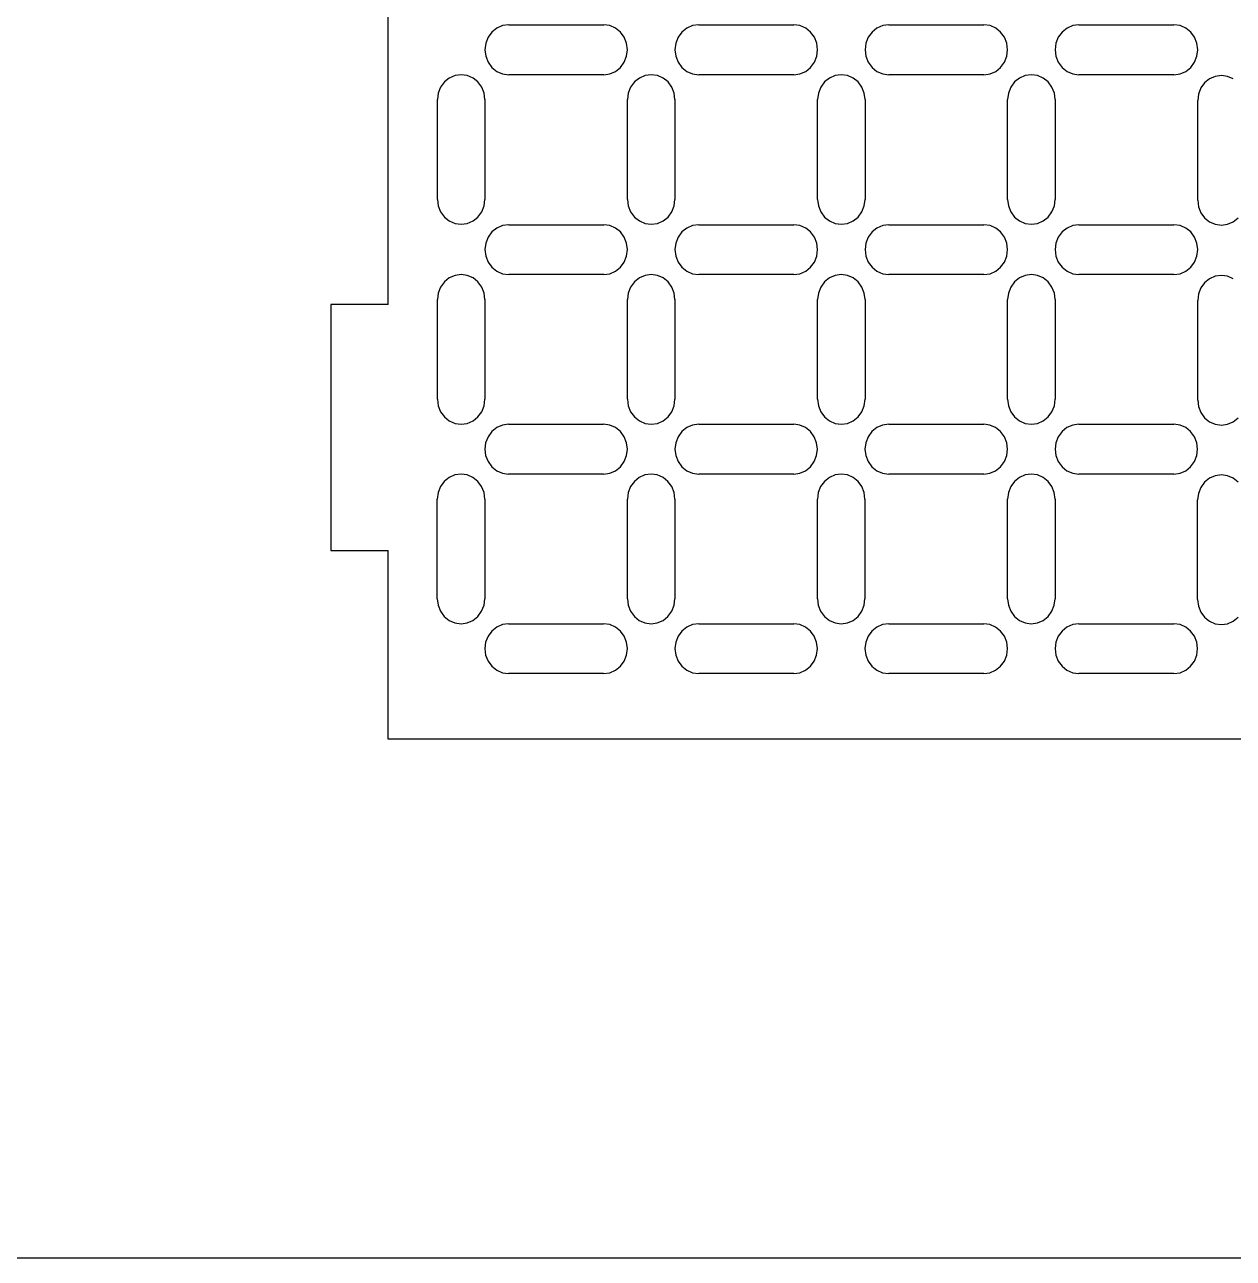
# Model space of a CAD drawing. Extents: x -289 to 301, y -213 to 237.
# Drawn here: x -141.2 to -67.5, y -212.8 to -137.6 of the extents above; entities that cross this region are included whole.
import ezdxf

# ---------------------------------------------------------------- set-up
doc = ezdxf.new("R2010")
doc.units = 0
doc.layers.get('0').update_dxf_attribs({"linetype": 'CONTINUOUS'})

msp = doc.modelspace()

# ---------------------------------------------------------------- linework, layer by layer
for p, q in [((-119.034, -154.664), (-119.034, -54.626)), ((-112.708, -138.063), (-112.938, -138.378)), ((-112.408, -137.822), (-112.708, -138.063)), ((-112.058, -137.67), (-112.408, -137.822)), ((-111.683, -137.618), (-112.058, -137.67)), ((-111.683, -137.618), (-105.89, -137.618)), ((-105.515, -137.67), (-105.89, -137.618)), ((-105.166, -137.822), (-105.515, -137.67)), ((-104.866, -138.063), (-105.166, -137.822)), ((-104.635, -138.378), (-104.866, -138.063)), ((-101.12, -138.063), (-101.35, -138.378)), ((-100.82, -137.822), (-101.12, -138.063)), ((-100.471, -137.67), (-100.82, -137.822)), ((-100.096, -137.618), (-100.471, -137.67)), ((-100.096, -137.618), (-94.302, -137.618)), ((-93.928, -137.67), (-94.302, -137.618)), ((-93.578, -137.822), (-93.928, -137.67)), ((-93.278, -138.063), (-93.578, -137.822)), ((-93.048, -138.378), (-93.278, -138.063)), ((-89.533, -138.063), (-89.763, -138.378)), ((-89.233, -137.822), (-89.533, -138.063)), ((-88.884, -137.67), (-89.233, -137.822)), ((-88.509, -137.618), (-88.884, -137.67)), ((-88.509, -137.618), (-82.715, -137.618)), ((-82.34, -137.67), (-82.715, -137.618)), ((-81.991, -137.822), (-82.34, -137.67)), ((-81.691, -138.063), (-81.991, -137.822)), ((-81.461, -138.378), (-81.691, -138.063)), ((-77.946, -138.063), (-78.176, -138.378)), ((-77.646, -137.822), (-77.946, -138.063)), ((-77.296, -137.67), (-77.646, -137.822)), ((-76.922, -137.618), (-77.296, -137.67)), ((-76.922, -137.618), (-71.128, -137.618)), ((-70.753, -137.67), (-71.128, -137.618)), ((-70.404, -137.822), (-70.753, -137.67)), ((-70.104, -138.063), (-70.404, -137.822)), ((-69.874, -138.378), (-70.104, -138.063)), ((-113.082, -138.745), (-113.132, -139.138)), ((-112.938, -138.378), (-113.082, -138.745)), ((-104.491, -138.745), (-104.635, -138.378)), ((-104.441, -139.138), (-104.491, -138.745)), ((-101.495, -138.745), (-101.545, -139.138)), ((-101.35, -138.378), (-101.495, -138.745)), ((-92.903, -138.745), (-93.048, -138.378)), ((-92.854, -139.138), (-92.903, -138.745)), ((-89.908, -138.745), (-89.957, -139.138)), ((-89.763, -138.378), (-89.908, -138.745)), ((-81.316, -138.745), (-81.461, -138.378)), ((-81.267, -139.138), (-81.316, -138.745)), ((-78.321, -138.745), (-78.37, -139.138)), ((-78.176, -138.378), (-78.321, -138.745)), ((-69.729, -138.745), (-69.874, -138.378)), ((-69.679, -139.138), (-69.729, -138.745)), ((-113.132, -139.138), (-113.082, -139.532)), ((-113.082, -139.532), (-112.938, -139.898)), ((-104.635, -139.898), (-104.491, -139.532)), ((-104.491, -139.532), (-104.441, -139.138)), ((-101.545, -139.138), (-101.495, -139.532)), ((-101.495, -139.532), (-101.35, -139.898)), ((-93.048, -139.898), (-92.903, -139.532)), ((-92.903, -139.532), (-92.854, -139.138)), ((-89.957, -139.138), (-89.908, -139.532)), ((-89.908, -139.532), (-89.763, -139.898)), ((-81.461, -139.898), (-81.316, -139.532)), ((-81.316, -139.532), (-81.267, -139.138)), ((-78.37, -139.138), (-78.321, -139.532)), ((-78.321, -139.532), (-78.176, -139.898)), ((-69.874, -139.898), (-69.729, -139.532)), ((-69.729, -139.532), (-69.679, -139.138)), ((-112.938, -139.898), (-112.708, -140.213)), ((-112.708, -140.213), (-112.408, -140.455)), ((-112.408, -140.455), (-112.058, -140.607)), ((-112.058, -140.607), (-111.683, -140.658)), ((-105.89, -140.658), (-105.515, -140.607)), ((-105.515, -140.607), (-105.166, -140.455)), ((-105.166, -140.455), (-104.866, -140.213)), ((-104.866, -140.213), (-104.635, -139.898)), ((-101.35, -139.898), (-101.12, -140.213)), ((-101.12, -140.213), (-100.82, -140.455)), ((-100.82, -140.455), (-100.471, -140.607)), ((-100.471, -140.607), (-100.096, -140.658)), ((-94.302, -140.658), (-93.928, -140.607)), ((-93.928, -140.607), (-93.578, -140.455)), ((-93.578, -140.455), (-93.278, -140.213)), ((-93.278, -140.213), (-93.048, -139.898)), ((-89.763, -139.898), (-89.533, -140.213)), ((-89.533, -140.213), (-89.233, -140.455)), ((-89.233, -140.455), (-88.884, -140.607)), ((-88.884, -140.607), (-88.509, -140.658)), ((-82.715, -140.658), (-82.34, -140.607)), ((-82.34, -140.607), (-81.991, -140.455)), ((-81.991, -140.455), (-81.691, -140.213)), ((-81.691, -140.213), (-81.461, -139.898)), ((-78.176, -139.898), (-77.946, -140.213)), ((-77.946, -140.213), (-77.646, -140.455)), ((-77.646, -140.455), (-77.296, -140.607)), ((-77.296, -140.607), (-76.922, -140.658)), ((-71.128, -140.658), (-70.753, -140.607)), ((-70.753, -140.607), (-70.404, -140.455)), ((-70.404, -140.455), (-70.104, -140.213)), ((-70.104, -140.213), (-69.874, -139.898)), ((-115.604, -141.103), (-115.835, -141.418)), ((-115.304, -140.861), (-115.604, -141.103)), ((-114.955, -140.71), (-115.304, -140.861)), ((-114.58, -140.658), (-114.955, -140.71)), ((-114.205, -140.71), (-114.58, -140.658)), ((-113.856, -140.861), (-114.205, -140.71)), ((-113.556, -141.103), (-113.856, -140.861)), ((-113.326, -141.418), (-113.556, -141.103)), ((-105.89, -140.658), (-111.683, -140.658)), ((-104.017, -141.103), (-104.247, -141.418)), ((-103.717, -140.861), (-104.017, -141.103)), ((-103.368, -140.71), (-103.717, -140.861)), ((-102.993, -140.658), (-103.368, -140.71)), ((-102.618, -140.71), (-102.993, -140.658)), ((-102.269, -140.861), (-102.618, -140.71)), ((-101.969, -141.103), (-102.269, -140.861)), ((-101.739, -141.418), (-101.969, -141.103)), ((-94.302, -140.658), (-100.096, -140.658)), ((-92.43, -141.103), (-92.66, -141.418)), ((-92.13, -140.861), (-92.43, -141.103)), ((-91.781, -140.71), (-92.13, -140.861)), ((-91.406, -140.658), (-91.781, -140.71)), ((-91.031, -140.71), (-91.406, -140.658)), ((-90.681, -140.861), (-91.031, -140.71)), ((-90.381, -141.103), (-90.681, -140.861)), ((-90.151, -141.418), (-90.381, -141.103)), ((-82.715, -140.658), (-88.509, -140.658)), ((-80.843, -141.103), (-81.073, -141.418)), ((-80.543, -140.861), (-80.843, -141.103)), ((-80.193, -140.71), (-80.543, -140.861)), ((-79.818, -140.658), (-80.193, -140.71)), ((-79.443, -140.71), (-79.818, -140.658)), ((-79.094, -140.861), (-79.443, -140.71)), ((-78.794, -141.103), (-79.094, -140.861)), ((-78.564, -141.418), (-78.794, -141.103)), ((-71.128, -140.658), (-76.922, -140.658)), ((-69.255, -141.155), (-69.485, -141.47)), ((-68.955, -140.913), (-69.255, -141.155)), ((-68.606, -140.761), (-68.955, -140.913)), ((-68.231, -140.71), (-68.606, -140.761)), ((-67.856, -140.761), (-68.231, -140.71)), ((-67.507, -140.913), (-67.856, -140.761)), ((-115.979, -141.785), (-116.029, -142.178)), ((-115.835, -141.418), (-115.979, -141.785)), ((-113.181, -141.785), (-113.326, -141.418)), ((-113.132, -142.178), (-113.181, -141.785)), ((-104.392, -141.785), (-104.441, -142.178)), ((-104.247, -141.418), (-104.392, -141.785)), ((-101.594, -141.785), (-101.739, -141.418)), ((-101.545, -142.178), (-101.594, -141.785)), ((-92.805, -141.785), (-92.854, -142.178)), ((-92.66, -141.418), (-92.805, -141.785)), ((-90.007, -141.785), (-90.151, -141.418)), ((-89.957, -142.178), (-90.007, -141.785)), ((-81.217, -141.785), (-81.267, -142.178)), ((-81.073, -141.418), (-81.217, -141.785)), ((-78.419, -141.785), (-78.564, -141.418)), ((-78.37, -142.178), (-78.419, -141.785)), ((-69.63, -141.836), (-69.679, -142.23)), ((-69.485, -141.47), (-69.63, -141.836)), ((-116.029, -148.259), (-116.029, -142.178)), ((-113.132, -142.178), (-113.132, -148.259)), ((-104.441, -148.259), (-104.441, -142.178)), ((-101.545, -142.178), (-101.545, -148.259)), ((-92.854, -148.259), (-92.854, -142.178)), ((-89.957, -142.178), (-89.957, -148.259)), ((-81.267, -148.259), (-81.267, -142.178)), ((-78.37, -142.178), (-78.37, -148.259)), ((-69.679, -148.311), (-69.679, -142.23)), ((-116.029, -148.259), (-115.979, -148.652)), ((-115.979, -148.652), (-115.835, -149.019)), ((-113.326, -149.019), (-113.181, -148.652)), ((-113.181, -148.652), (-113.132, -148.259)), ((-104.441, -148.259), (-104.392, -148.652)), ((-104.392, -148.652), (-104.247, -149.019)), ((-101.739, -149.019), (-101.594, -148.652)), ((-101.594, -148.652), (-101.545, -148.259)), ((-92.854, -148.259), (-92.805, -148.652)), ((-92.805, -148.652), (-92.66, -149.019)), ((-90.151, -149.019), (-90.007, -148.652)), ((-90.007, -148.652), (-89.957, -148.259)), ((-81.267, -148.259), (-81.217, -148.652)), ((-81.217, -148.652), (-81.073, -149.019)), ((-78.564, -149.019), (-78.419, -148.652)), ((-78.419, -148.652), (-78.37, -148.259)), ((-69.679, -148.311), (-69.63, -148.704)), ((-69.63, -148.704), (-69.485, -149.071)), ((-115.835, -149.019), (-115.604, -149.334)), ((-115.604, -149.334), (-115.304, -149.575)), ((-115.304, -149.575), (-114.955, -149.727)), ((-114.205, -149.727), (-113.856, -149.575)), ((-113.856, -149.575), (-113.556, -149.334)), ((-113.556, -149.334), (-113.326, -149.019)), ((-104.247, -149.019), (-104.017, -149.334)), ((-104.017, -149.334), (-103.717, -149.575)), ((-103.717, -149.575), (-103.368, -149.727)), ((-102.618, -149.727), (-102.269, -149.575)), ((-102.269, -149.575), (-101.969, -149.334)), ((-101.969, -149.334), (-101.739, -149.019)), ((-92.66, -149.019), (-92.43, -149.334)), ((-92.43, -149.334), (-92.13, -149.575)), ((-92.13, -149.575), (-91.781, -149.727)), ((-91.031, -149.727), (-90.681, -149.575)), ((-90.681, -149.575), (-90.381, -149.334)), ((-90.381, -149.334), (-90.151, -149.019)), ((-81.073, -149.019), (-80.843, -149.334)), ((-80.843, -149.334), (-80.543, -149.575)), ((-80.543, -149.575), (-80.193, -149.727)), ((-79.443, -149.727), (-79.094, -149.575)), ((-79.094, -149.575), (-78.794, -149.334)), ((-78.794, -149.334), (-78.564, -149.019)), ((-69.485, -149.071), (-69.255, -149.386)), ((-69.255, -149.386), (-68.955, -149.627)), ((-68.955, -149.627), (-68.606, -149.779)), ((-67.856, -149.779), (-67.507, -149.627)), ((-67.507, -149.627), (-67.207, -149.386)), ((-114.955, -149.727), (-114.58, -149.779)), ((-114.58, -149.779), (-114.205, -149.727)), ((-112.708, -150.246), (-112.938, -150.561)), ((-112.408, -150.004), (-112.708, -150.246)), ((-112.058, -149.853), (-112.408, -150.004)), ((-111.683, -149.801), (-112.058, -149.853)), ((-111.683, -149.801), (-105.89, -149.801)), ((-105.515, -149.853), (-105.89, -149.801)), ((-105.166, -150.004), (-105.515, -149.853)), ((-104.866, -150.246), (-105.166, -150.004)), ((-104.635, -150.561), (-104.866, -150.246)), ((-103.368, -149.727), (-102.993, -149.779)), ((-102.993, -149.779), (-102.618, -149.727)), ((-101.12, -150.246), (-101.35, -150.561)), ((-100.82, -150.004), (-101.12, -150.246)), ((-100.471, -149.853), (-100.82, -150.004)), ((-100.096, -149.801), (-100.471, -149.853)), ((-100.096, -149.801), (-94.302, -149.801)), ((-93.928, -149.853), (-94.302, -149.801)), ((-93.578, -150.004), (-93.928, -149.853)), ((-93.278, -150.246), (-93.578, -150.004)), ((-93.048, -150.561), (-93.278, -150.246)), ((-91.781, -149.727), (-91.406, -149.779)), ((-91.406, -149.779), (-91.031, -149.727)), ((-89.533, -150.246), (-89.763, -150.561)), ((-89.233, -150.004), (-89.533, -150.246)), ((-88.884, -149.853), (-89.233, -150.004)), ((-88.509, -149.801), (-88.884, -149.853)), ((-88.509, -149.801), (-82.715, -149.801)), ((-82.34, -149.853), (-82.715, -149.801)), ((-81.991, -150.004), (-82.34, -149.853)), ((-81.691, -150.246), (-81.991, -150.004)), ((-81.461, -150.561), (-81.691, -150.246)), ((-80.193, -149.727), (-79.818, -149.779)), ((-79.818, -149.779), (-79.443, -149.727)), ((-77.946, -150.246), (-78.176, -150.561)), ((-77.646, -150.004), (-77.946, -150.246)), ((-77.296, -149.853), (-77.646, -150.004)), ((-76.922, -149.801), (-77.296, -149.853)), ((-76.922, -149.801), (-71.128, -149.801)), ((-70.753, -149.853), (-71.128, -149.801)), ((-70.404, -150.004), (-70.753, -149.853)), ((-70.104, -150.246), (-70.404, -150.004)), ((-69.874, -150.561), (-70.104, -150.246)), ((-68.606, -149.779), (-68.231, -149.831)), ((-68.231, -149.831), (-67.856, -149.779)), ((-113.082, -150.928), (-113.132, -151.321)), ((-112.938, -150.561), (-113.082, -150.928)), ((-104.491, -150.928), (-104.635, -150.561)), ((-104.441, -151.321), (-104.491, -150.928)), ((-101.495, -150.928), (-101.545, -151.321)), ((-101.35, -150.561), (-101.495, -150.928)), ((-92.903, -150.928), (-93.048, -150.561)), ((-92.854, -151.321), (-92.903, -150.928)), ((-89.908, -150.928), (-89.957, -151.321)), ((-89.763, -150.561), (-89.908, -150.928)), ((-81.316, -150.928), (-81.461, -150.561)), ((-81.267, -151.321), (-81.316, -150.928)), ((-78.321, -150.928), (-78.37, -151.321)), ((-78.176, -150.561), (-78.321, -150.928)), ((-69.729, -150.928), (-69.874, -150.561)), ((-69.679, -151.321), (-69.729, -150.928)), ((-113.132, -151.321), (-113.082, -151.715)), ((-113.082, -151.715), (-112.938, -152.081)), ((-104.635, -152.081), (-104.491, -151.715)), ((-104.491, -151.715), (-104.441, -151.321)), ((-101.545, -151.321), (-101.495, -151.715)), ((-101.495, -151.715), (-101.35, -152.081)), ((-93.048, -152.081), (-92.903, -151.715)), ((-92.903, -151.715), (-92.854, -151.321)), ((-89.957, -151.321), (-89.908, -151.715)), ((-89.908, -151.715), (-89.763, -152.081)), ((-81.461, -152.081), (-81.316, -151.715)), ((-81.316, -151.715), (-81.267, -151.321)), ((-78.37, -151.321), (-78.321, -151.715)), ((-78.321, -151.715), (-78.176, -152.081)), ((-69.874, -152.081), (-69.729, -151.715)), ((-69.729, -151.715), (-69.679, -151.321)), ((-112.938, -152.081), (-112.708, -152.396)), ((-112.708, -152.396), (-112.408, -152.638)), ((-112.408, -152.638), (-112.058, -152.789)), ((-105.515, -152.789), (-105.166, -152.638)), ((-105.166, -152.638), (-104.866, -152.396)), ((-104.866, -152.396), (-104.635, -152.081)), ((-101.35, -152.081), (-101.12, -152.396)), ((-101.12, -152.396), (-100.82, -152.638)), ((-100.82, -152.638), (-100.471, -152.789)), ((-93.928, -152.789), (-93.578, -152.638)), ((-93.578, -152.638), (-93.278, -152.396)), ((-93.278, -152.396), (-93.048, -152.081)), ((-89.763, -152.081), (-89.533, -152.396)), ((-89.533, -152.396), (-89.233, -152.638)), ((-89.233, -152.638), (-88.884, -152.789)), ((-82.34, -152.789), (-81.991, -152.638)), ((-81.991, -152.638), (-81.691, -152.396)), ((-81.691, -152.396), (-81.461, -152.081)), ((-78.176, -152.081), (-77.946, -152.396)), ((-77.946, -152.396), (-77.646, -152.638)), ((-77.646, -152.638), (-77.296, -152.789)), ((-70.753, -152.789), (-70.404, -152.638)), ((-70.404, -152.638), (-70.104, -152.396)), ((-70.104, -152.396), (-69.874, -152.081)), ((-115.604, -153.286), (-115.835, -153.601)), ((-115.304, -153.044), (-115.604, -153.286)), ((-114.955, -152.892), (-115.304, -153.044)), ((-114.58, -152.841), (-114.955, -152.892)), ((-114.205, -152.892), (-114.58, -152.841)), ((-113.856, -153.044), (-114.205, -152.892)), ((-113.556, -153.286), (-113.856, -153.044)), ((-113.326, -153.601), (-113.556, -153.286)), ((-112.058, -152.789), (-111.683, -152.841)), ((-105.89, -152.841), (-111.683, -152.841)), ((-105.89, -152.841), (-105.515, -152.789)), ((-104.017, -153.286), (-104.247, -153.601)), ((-103.717, -153.044), (-104.017, -153.286)), ((-103.368, -152.892), (-103.717, -153.044)), ((-102.993, -152.841), (-103.368, -152.892)), ((-102.618, -152.892), (-102.993, -152.841)), ((-102.269, -153.044), (-102.618, -152.892)), ((-101.969, -153.286), (-102.269, -153.044)), ((-101.739, -153.601), (-101.969, -153.286)), ((-100.471, -152.789), (-100.096, -152.841)), ((-94.302, -152.841), (-100.096, -152.841)), ((-94.302, -152.841), (-93.928, -152.789)), ((-92.43, -153.286), (-92.66, -153.601)), ((-92.13, -153.044), (-92.43, -153.286)), ((-91.781, -152.892), (-92.13, -153.044)), ((-91.406, -152.841), (-91.781, -152.892)), ((-91.031, -152.892), (-91.406, -152.841)), ((-90.681, -153.044), (-91.031, -152.892)), ((-90.381, -153.286), (-90.681, -153.044)), ((-90.151, -153.601), (-90.381, -153.286)), ((-88.884, -152.789), (-88.509, -152.841)), ((-82.715, -152.841), (-88.509, -152.841)), ((-82.715, -152.841), (-82.34, -152.789)), ((-80.843, -153.286), (-81.073, -153.601)), ((-80.543, -153.044), (-80.843, -153.286)), ((-80.193, -152.892), (-80.543, -153.044)), ((-79.818, -152.841), (-80.193, -152.892)), ((-79.443, -152.892), (-79.818, -152.841)), ((-79.094, -153.044), (-79.443, -152.892)), ((-78.794, -153.286), (-79.094, -153.044)), ((-78.564, -153.601), (-78.794, -153.286)), ((-77.296, -152.789), (-76.922, -152.841)), ((-71.128, -152.841), (-76.922, -152.841)), ((-71.128, -152.841), (-70.753, -152.789)), ((-69.255, -153.338), (-69.485, -153.653)), ((-68.955, -153.096), (-69.255, -153.338)), ((-68.606, -152.944), (-68.955, -153.096)), ((-68.231, -152.892), (-68.606, -152.944)), ((-67.856, -152.944), (-68.231, -152.892)), ((-67.507, -153.096), (-67.856, -152.944)), ((-115.979, -153.967), (-116.029, -154.361)), ((-115.835, -153.601), (-115.979, -153.967)), ((-113.181, -153.967), (-113.326, -153.601)), ((-113.132, -154.361), (-113.181, -153.967)), ((-104.392, -153.967), (-104.441, -154.361)), ((-104.247, -153.601), (-104.392, -153.967)), ((-101.594, -153.967), (-101.739, -153.601)), ((-101.545, -154.361), (-101.594, -153.967)), ((-92.805, -153.967), (-92.854, -154.361)), ((-92.66, -153.601), (-92.805, -153.967)), ((-90.007, -153.967), (-90.151, -153.601)), ((-89.957, -154.361), (-90.007, -153.967)), ((-81.217, -153.967), (-81.267, -154.361)), ((-81.073, -153.601), (-81.217, -153.967)), ((-78.419, -153.967), (-78.564, -153.601)), ((-78.37, -154.361), (-78.419, -153.967)), ((-69.63, -154.019), (-69.679, -154.413)), ((-69.485, -153.653), (-69.63, -154.019)), ((-122.534, -154.664), (-122.534, -169.664)), ((-119.034, -154.664), (-122.534, -154.664)), ((-116.029, -160.442), (-116.029, -154.361)), ((-113.132, -154.361), (-113.132, -160.442)), ((-104.441, -160.442), (-104.441, -154.361)), ((-101.545, -154.361), (-101.545, -160.442)), ((-92.854, -160.442), (-92.854, -154.361)), ((-89.957, -154.361), (-89.957, -160.442)), ((-81.267, -160.442), (-81.267, -154.361)), ((-78.37, -154.361), (-78.37, -160.442)), ((-69.679, -160.494), (-69.679, -154.413)), ((-116.029, -160.442), (-115.979, -160.835)), ((-115.979, -160.835), (-115.835, -161.202)), ((-113.326, -161.202), (-113.181, -160.835)), ((-113.181, -160.835), (-113.132, -160.442)), ((-104.441, -160.442), (-104.392, -160.835)), ((-104.392, -160.835), (-104.247, -161.202)), ((-101.739, -161.202), (-101.594, -160.835)), ((-101.594, -160.835), (-101.545, -160.442)), ((-92.854, -160.442), (-92.805, -160.835)), ((-92.805, -160.835), (-92.66, -161.202)), ((-90.151, -161.202), (-90.007, -160.835)), ((-90.007, -160.835), (-89.957, -160.442)), ((-81.267, -160.442), (-81.217, -160.835)), ((-81.217, -160.835), (-81.073, -161.202)), ((-78.564, -161.202), (-78.419, -160.835)), ((-78.419, -160.835), (-78.37, -160.442)), ((-69.679, -160.494), (-69.63, -160.887)), ((-69.63, -160.887), (-69.485, -161.254)), ((-115.835, -161.202), (-115.604, -161.517)), ((-115.604, -161.517), (-115.304, -161.758)), ((-113.856, -161.758), (-113.556, -161.517)), ((-113.556, -161.517), (-113.326, -161.202)), ((-104.247, -161.202), (-104.017, -161.517)), ((-104.017, -161.517), (-103.717, -161.758)), ((-102.269, -161.758), (-101.969, -161.517)), ((-101.969, -161.517), (-101.739, -161.202)), ((-92.66, -161.202), (-92.43, -161.517)), ((-92.43, -161.517), (-92.13, -161.758)), ((-90.681, -161.758), (-90.381, -161.517)), ((-90.381, -161.517), (-90.151, -161.202)), ((-81.073, -161.202), (-80.843, -161.517)), ((-80.843, -161.517), (-80.543, -161.758)), ((-79.094, -161.758), (-78.794, -161.517)), ((-78.794, -161.517), (-78.564, -161.202)), ((-69.485, -161.254), (-69.255, -161.569)), ((-69.255, -161.569), (-68.955, -161.81)), ((-67.507, -161.81), (-67.207, -161.569)), ((-115.304, -161.758), (-114.955, -161.91)), ((-114.955, -161.91), (-114.58, -161.962)), ((-114.58, -161.962), (-114.205, -161.91)), ((-114.205, -161.91), (-113.856, -161.758)), ((-112.712, -162.407), (-112.943, -162.722)), ((-112.412, -162.166), (-112.712, -162.407)), ((-112.063, -162.014), (-112.412, -162.166)), ((-111.688, -161.962), (-112.063, -162.014)), ((-111.688, -161.962), (-105.895, -161.962)), ((-105.52, -162.014), (-105.895, -161.962)), ((-105.17, -162.166), (-105.52, -162.014)), ((-104.87, -162.407), (-105.17, -162.166)), ((-104.64, -162.722), (-104.87, -162.407)), ((-103.717, -161.758), (-103.368, -161.91)), ((-103.368, -161.91), (-102.993, -161.962)), ((-102.993, -161.962), (-102.618, -161.91)), ((-102.618, -161.91), (-102.269, -161.758)), ((-101.125, -162.407), (-101.355, -162.722)), ((-100.825, -162.166), (-101.125, -162.407)), ((-100.476, -162.014), (-100.825, -162.166)), ((-100.101, -161.962), (-100.476, -162.014)), ((-100.101, -161.962), (-94.307, -161.962)), ((-93.932, -162.014), (-94.307, -161.962)), ((-93.583, -162.166), (-93.932, -162.014)), ((-93.283, -162.407), (-93.583, -162.166)), ((-93.053, -162.722), (-93.283, -162.407)), ((-92.13, -161.758), (-91.781, -161.91)), ((-91.781, -161.91), (-91.406, -161.962)), ((-91.406, -161.962), (-91.031, -161.91)), ((-91.031, -161.91), (-90.681, -161.758)), ((-89.538, -162.407), (-89.768, -162.722)), ((-89.238, -162.166), (-89.538, -162.407)), ((-88.889, -162.014), (-89.238, -162.166)), ((-88.514, -161.962), (-88.889, -162.014)), ((-88.514, -161.962), (-82.72, -161.962)), ((-82.345, -162.014), (-82.72, -161.962)), ((-81.996, -162.166), (-82.345, -162.014)), ((-81.696, -162.407), (-81.996, -162.166)), ((-81.466, -162.722), (-81.696, -162.407)), ((-80.543, -161.758), (-80.193, -161.91)), ((-80.193, -161.91), (-79.818, -161.962)), ((-79.818, -161.962), (-79.443, -161.91)), ((-79.443, -161.91), (-79.094, -161.758)), ((-77.951, -162.407), (-78.181, -162.722)), ((-77.651, -162.166), (-77.951, -162.407)), ((-77.301, -162.014), (-77.651, -162.166)), ((-76.926, -161.962), (-77.301, -162.014)), ((-76.926, -161.962), (-71.133, -161.962)), ((-70.758, -162.014), (-71.133, -161.962)), ((-70.409, -162.166), (-70.758, -162.014)), ((-70.109, -162.407), (-70.409, -162.166)), ((-69.878, -162.722), (-70.109, -162.407)), ((-68.955, -161.81), (-68.606, -161.962)), ((-68.606, -161.962), (-68.231, -162.014)), ((-68.231, -162.014), (-67.856, -161.962)), ((-67.856, -161.962), (-67.507, -161.81)), ((-113.087, -163.089), (-113.137, -163.482)), ((-112.943, -162.722), (-113.087, -163.089)), ((-104.496, -163.089), (-104.64, -162.722)), ((-104.446, -163.482), (-104.496, -163.089)), ((-101.5, -163.089), (-101.549, -163.482)), ((-101.355, -162.722), (-101.5, -163.089)), ((-92.908, -163.089), (-93.053, -162.722)), ((-92.859, -163.482), (-92.908, -163.089)), ((-89.913, -163.089), (-89.962, -163.482)), ((-89.768, -162.722), (-89.913, -163.089)), ((-81.321, -163.089), (-81.466, -162.722)), ((-81.272, -163.482), (-81.321, -163.089)), ((-78.325, -163.089), (-78.375, -163.482)), ((-78.181, -162.722), (-78.325, -163.089)), ((-69.734, -163.089), (-69.878, -162.722)), ((-69.684, -163.482), (-69.734, -163.089)), ((-113.137, -163.482), (-113.087, -163.876)), ((-113.087, -163.876), (-112.943, -164.242)), ((-104.64, -164.242), (-104.496, -163.876)), ((-104.496, -163.876), (-104.446, -163.482)), ((-101.549, -163.482), (-101.5, -163.876)), ((-101.5, -163.876), (-101.355, -164.242)), ((-93.053, -164.242), (-92.908, -163.876)), ((-92.908, -163.876), (-92.859, -163.482)), ((-89.962, -163.482), (-89.913, -163.876)), ((-89.913, -163.876), (-89.768, -164.242)), ((-81.466, -164.242), (-81.321, -163.876)), ((-81.321, -163.876), (-81.272, -163.482)), ((-78.375, -163.482), (-78.325, -163.876)), ((-78.325, -163.876), (-78.181, -164.242)), ((-69.878, -164.242), (-69.734, -163.876)), ((-69.734, -163.876), (-69.684, -163.482)), ((-112.943, -164.242), (-112.712, -164.557)), ((-112.712, -164.557), (-112.412, -164.799)), ((-105.17, -164.799), (-104.87, -164.557)), ((-104.87, -164.557), (-104.64, -164.242)), ((-101.355, -164.242), (-101.125, -164.557)), ((-101.125, -164.557), (-100.825, -164.799)), ((-93.583, -164.799), (-93.283, -164.557)), ((-93.283, -164.557), (-93.053, -164.242)), ((-89.768, -164.242), (-89.538, -164.557)), ((-89.538, -164.557), (-89.238, -164.799)), ((-81.996, -164.799), (-81.696, -164.557)), ((-81.696, -164.557), (-81.466, -164.242)), ((-78.181, -164.242), (-77.951, -164.557)), ((-77.951, -164.557), (-77.651, -164.799)), ((-70.409, -164.799), (-70.109, -164.557)), ((-70.109, -164.557), (-69.878, -164.242)), ((-115.309, -165.205), (-115.609, -165.447)), ((-114.96, -165.054), (-115.309, -165.205)), ((-114.585, -165.002), (-114.96, -165.054)), ((-114.21, -165.054), (-114.585, -165.002)), ((-113.861, -165.205), (-114.21, -165.054)), ((-113.561, -165.447), (-113.861, -165.205)), ((-112.412, -164.799), (-112.063, -164.951)), ((-112.063, -164.951), (-111.688, -165.002)), ((-105.895, -165.002), (-111.688, -165.002)), ((-105.895, -165.002), (-105.52, -164.951)), ((-105.52, -164.951), (-105.17, -164.799)), ((-103.722, -165.205), (-104.022, -165.447)), ((-103.373, -165.054), (-103.722, -165.205)), ((-102.998, -165.002), (-103.373, -165.054)), ((-102.623, -165.054), (-102.998, -165.002)), ((-102.274, -165.205), (-102.623, -165.054)), ((-101.974, -165.447), (-102.274, -165.205)), ((-100.825, -164.799), (-100.476, -164.951)), ((-100.476, -164.951), (-100.101, -165.002)), ((-94.307, -165.002), (-100.101, -165.002)), ((-94.307, -165.002), (-93.932, -164.951)), ((-93.932, -164.951), (-93.583, -164.799)), ((-92.135, -165.205), (-92.435, -165.447)), ((-91.785, -165.054), (-92.135, -165.205)), ((-91.411, -165.002), (-91.785, -165.054)), ((-91.036, -165.054), (-91.411, -165.002)), ((-90.686, -165.205), (-91.036, -165.054)), ((-90.386, -165.447), (-90.686, -165.205)), ((-89.238, -164.799), (-88.889, -164.951)), ((-88.889, -164.951), (-88.514, -165.002)), ((-82.72, -165.002), (-88.514, -165.002)), ((-82.72, -165.002), (-82.345, -164.951)), ((-82.345, -164.951), (-81.996, -164.799)), ((-80.547, -165.205), (-80.847, -165.447)), ((-80.198, -165.054), (-80.547, -165.205)), ((-79.823, -165.002), (-80.198, -165.054)), ((-79.448, -165.054), (-79.823, -165.002)), ((-79.099, -165.205), (-79.448, -165.054)), ((-78.799, -165.447), (-79.099, -165.205)), ((-77.651, -164.799), (-77.301, -164.951)), ((-77.301, -164.951), (-76.926, -165.002)), ((-71.133, -165.002), (-76.926, -165.002)), ((-71.133, -165.002), (-70.758, -164.951)), ((-70.758, -164.951), (-70.409, -164.799)), ((-68.96, -165.257), (-69.26, -165.499)), ((-68.611, -165.105), (-68.96, -165.257)), ((-68.236, -165.054), (-68.611, -165.105)), ((-67.861, -165.105), (-68.236, -165.054)), ((-67.512, -165.257), (-67.861, -165.105)), ((-67.212, -165.499), (-67.512, -165.257)), ((-115.984, -166.129), (-116.034, -166.522)), ((-115.839, -165.762), (-115.984, -166.129)), ((-115.609, -165.447), (-115.839, -165.762)), ((-113.331, -165.762), (-113.561, -165.447)), ((-113.186, -166.129), (-113.331, -165.762)), ((-113.137, -166.522), (-113.186, -166.129)), ((-104.397, -166.129), (-104.446, -166.522)), ((-104.252, -165.762), (-104.397, -166.129)), ((-104.022, -165.447), (-104.252, -165.762)), ((-101.743, -165.762), (-101.974, -165.447)), ((-101.599, -166.129), (-101.743, -165.762)), ((-101.549, -166.522), (-101.599, -166.129)), ((-92.81, -166.129), (-92.859, -166.522)), ((-92.665, -165.762), (-92.81, -166.129)), ((-92.435, -165.447), (-92.665, -165.762)), ((-90.156, -165.762), (-90.386, -165.447)), ((-90.011, -166.129), (-90.156, -165.762)), ((-89.962, -166.522), (-90.011, -166.129)), ((-81.222, -166.129), (-81.272, -166.522)), ((-81.078, -165.762), (-81.222, -166.129)), ((-80.847, -165.447), (-81.078, -165.762)), ((-78.569, -165.762), (-78.799, -165.447)), ((-78.424, -166.129), (-78.569, -165.762)), ((-78.375, -166.522), (-78.424, -166.129)), ((-69.49, -165.814), (-69.635, -166.18)), ((-69.26, -165.499), (-69.49, -165.814)), ((-116.034, -172.603), (-116.034, -166.522)), ((-113.137, -166.522), (-113.137, -172.603)), ((-104.446, -172.603), (-104.446, -166.522)), ((-101.549, -166.522), (-101.549, -172.603)), ((-92.859, -172.603), (-92.859, -166.522)), ((-89.962, -166.522), (-89.962, -172.603)), ((-81.272, -172.603), (-81.272, -166.522)), ((-78.375, -166.522), (-78.375, -172.603)), ((-69.635, -166.18), (-69.684, -166.574)), ((-69.684, -172.655), (-69.684, -166.574)), ((-122.534, -169.664), (-119.034, -169.664)), ((-119.034, -181.164), (-119.034, -169.664)), ((-116.034, -172.603), (-115.984, -172.996)), ((-113.186, -172.996), (-113.137, -172.603)), ((-104.446, -172.603), (-104.397, -172.996)), ((-101.599, -172.996), (-101.549, -172.603)), ((-92.859, -172.603), (-92.81, -172.996)), ((-90.011, -172.996), (-89.962, -172.603)), ((-81.272, -172.603), (-81.222, -172.996)), ((-78.424, -172.996), (-78.375, -172.603)), ((-69.684, -172.655), (-69.635, -173.048)), ((-115.984, -172.996), (-115.839, -173.363)), ((-115.839, -173.363), (-115.609, -173.678)), ((-115.609, -173.678), (-115.309, -173.919)), ((-113.861, -173.919), (-113.561, -173.678)), ((-113.561, -173.678), (-113.331, -173.363)), ((-113.331, -173.363), (-113.186, -172.996)), ((-104.397, -172.996), (-104.252, -173.363)), ((-104.252, -173.363), (-104.022, -173.678)), ((-104.022, -173.678), (-103.722, -173.919)), ((-102.274, -173.919), (-101.974, -173.678)), ((-101.974, -173.678), (-101.743, -173.363)), ((-101.743, -173.363), (-101.599, -172.996)), ((-92.81, -172.996), (-92.665, -173.363)), ((-92.665, -173.363), (-92.435, -173.678)), ((-92.435, -173.678), (-92.135, -173.919)), ((-90.686, -173.919), (-90.386, -173.678)), ((-90.386, -173.678), (-90.156, -173.363)), ((-90.156, -173.363), (-90.011, -172.996)), ((-81.222, -172.996), (-81.078, -173.363)), ((-81.078, -173.363), (-80.847, -173.678)), ((-80.847, -173.678), (-80.547, -173.919)), ((-79.099, -173.919), (-78.799, -173.678)), ((-78.799, -173.678), (-78.569, -173.363)), ((-78.569, -173.363), (-78.424, -172.996)), ((-69.635, -173.048), (-69.49, -173.415)), ((-69.49, -173.415), (-69.26, -173.73)), ((-115.309, -173.919), (-114.96, -174.071)), ((-114.96, -174.071), (-114.585, -174.123)), ((-114.585, -174.123), (-114.21, -174.071)), ((-114.21, -174.071), (-113.861, -173.919)), ((-112.412, -174.327), (-112.712, -174.568)), ((-112.063, -174.175), (-112.412, -174.327)), ((-111.688, -174.123), (-112.063, -174.175)), ((-111.688, -174.123), (-105.895, -174.123)), ((-105.52, -174.175), (-105.895, -174.123)), ((-105.17, -174.327), (-105.52, -174.175)), ((-104.87, -174.568), (-105.17, -174.327)), ((-103.722, -173.919), (-103.373, -174.071)), ((-103.373, -174.071), (-102.998, -174.123)), ((-102.998, -174.123), (-102.623, -174.071)), ((-102.623, -174.071), (-102.274, -173.919)), ((-100.825, -174.327), (-101.125, -174.568)), ((-100.476, -174.175), (-100.825, -174.327)), ((-100.101, -174.123), (-100.476, -174.175)), ((-100.101, -174.123), (-94.307, -174.123)), ((-93.932, -174.175), (-94.307, -174.123)), ((-93.583, -174.327), (-93.932, -174.175)), ((-93.283, -174.568), (-93.583, -174.327)), ((-92.135, -173.919), (-91.785, -174.071)), ((-91.785, -174.071), (-91.411, -174.123)), ((-91.411, -174.123), (-91.036, -174.071)), ((-91.036, -174.071), (-90.686, -173.919)), ((-89.238, -174.327), (-89.538, -174.568)), ((-88.889, -174.175), (-89.238, -174.327)), ((-88.514, -174.123), (-88.889, -174.175)), ((-88.514, -174.123), (-82.72, -174.123)), ((-82.345, -174.175), (-82.72, -174.123)), ((-81.996, -174.327), (-82.345, -174.175)), ((-81.696, -174.568), (-81.996, -174.327)), ((-80.547, -173.919), (-80.198, -174.071)), ((-80.198, -174.071), (-79.823, -174.123)), ((-79.823, -174.123), (-79.448, -174.071)), ((-79.448, -174.071), (-79.099, -173.919)), ((-77.651, -174.327), (-77.951, -174.568)), ((-77.301, -174.175), (-77.651, -174.327)), ((-76.926, -174.123), (-77.301, -174.175)), ((-76.926, -174.123), (-71.133, -174.123)), ((-70.758, -174.175), (-71.133, -174.123)), ((-70.409, -174.327), (-70.758, -174.175)), ((-70.109, -174.568), (-70.409, -174.327)), ((-69.26, -173.73), (-68.96, -173.971)), ((-68.96, -173.971), (-68.611, -174.123)), ((-68.611, -174.123), (-68.236, -174.175)), ((-68.236, -174.175), (-67.861, -174.123)), ((-67.861, -174.123), (-67.512, -173.971)), ((-67.512, -173.971), (-67.212, -173.73)), ((-112.943, -174.883), (-113.087, -175.25)), ((-112.712, -174.568), (-112.943, -174.883)), ((-104.64, -174.883), (-104.87, -174.568)), ((-104.496, -175.25), (-104.64, -174.883)), ((-101.355, -174.883), (-101.5, -175.25)), ((-101.125, -174.568), (-101.355, -174.883)), ((-93.053, -174.883), (-93.283, -174.568)), ((-92.908, -175.25), (-93.053, -174.883)), ((-89.768, -174.883), (-89.913, -175.25)), ((-89.538, -174.568), (-89.768, -174.883)), ((-81.466, -174.883), (-81.696, -174.568)), ((-81.321, -175.25), (-81.466, -174.883)), ((-78.181, -174.883), (-78.325, -175.25)), ((-77.951, -174.568), (-78.181, -174.883)), ((-69.878, -174.883), (-70.109, -174.568)), ((-69.734, -175.25), (-69.878, -174.883)), ((-113.087, -175.25), (-113.137, -175.643)), ((-113.137, -175.643), (-113.087, -176.037)), ((-104.446, -175.643), (-104.496, -175.25)), ((-104.496, -176.037), (-104.446, -175.643)), ((-101.5, -175.25), (-101.549, -175.643)), ((-101.549, -175.643), (-101.5, -176.037)), ((-92.859, -175.643), (-92.908, -175.25)), ((-92.908, -176.037), (-92.859, -175.643)), ((-89.913, -175.25), (-89.962, -175.643)), ((-89.962, -175.643), (-89.913, -176.037)), ((-81.272, -175.643), (-81.321, -175.25)), ((-81.321, -176.037), (-81.272, -175.643)), ((-78.325, -175.25), (-78.375, -175.643)), ((-78.375, -175.643), (-78.325, -176.037)), ((-69.684, -175.643), (-69.734, -175.25)), ((-69.734, -176.037), (-69.684, -175.643)), ((-113.087, -176.037), (-112.943, -176.404)), ((-112.943, -176.404), (-112.712, -176.718)), ((-104.87, -176.718), (-104.64, -176.404)), ((-104.64, -176.404), (-104.496, -176.037)), ((-101.5, -176.037), (-101.355, -176.404)), ((-101.355, -176.404), (-101.125, -176.718)), ((-93.283, -176.718), (-93.053, -176.404)), ((-93.053, -176.404), (-92.908, -176.037)), ((-89.913, -176.037), (-89.768, -176.404)), ((-89.768, -176.404), (-89.538, -176.718)), ((-81.696, -176.718), (-81.466, -176.404)), ((-81.466, -176.404), (-81.321, -176.037)), ((-78.325, -176.037), (-78.181, -176.404)), ((-78.181, -176.404), (-77.951, -176.718)), ((-70.109, -176.718), (-69.878, -176.404)), ((-69.878, -176.404), (-69.734, -176.037)), ((-112.712, -176.718), (-112.412, -176.96)), ((-112.412, -176.96), (-112.063, -177.112)), ((-112.063, -177.112), (-111.688, -177.164)), ((-105.895, -177.164), (-111.688, -177.164)), ((-105.895, -177.164), (-105.52, -177.112)), ((-105.52, -177.112), (-105.17, -176.96)), ((-105.17, -176.96), (-104.87, -176.718)), ((-101.125, -176.718), (-100.825, -176.96)), ((-100.825, -176.96), (-100.476, -177.112)), ((-100.476, -177.112), (-100.101, -177.164)), ((-94.307, -177.164), (-100.101, -177.164)), ((-94.307, -177.164), (-93.932, -177.112)), ((-93.932, -177.112), (-93.583, -176.96)), ((-93.583, -176.96), (-93.283, -176.718)), ((-89.538, -176.718), (-89.238, -176.96)), ((-89.238, -176.96), (-88.889, -177.112)), ((-88.889, -177.112), (-88.514, -177.164)), ((-82.72, -177.164), (-88.514, -177.164)), ((-82.72, -177.164), (-82.345, -177.112)), ((-82.345, -177.112), (-81.996, -176.96)), ((-81.996, -176.96), (-81.696, -176.718)), ((-77.951, -176.718), (-77.651, -176.96)), ((-77.651, -176.96), (-77.301, -177.112)), ((-77.301, -177.112), (-76.926, -177.164)), ((-71.133, -177.164), (-76.926, -177.164)), ((-71.133, -177.164), (-70.758, -177.112)), ((-70.758, -177.112), (-70.409, -176.96)), ((-70.409, -176.96), (-70.109, -176.718)), ((-17.434, -181.164), (-119.034, -181.164)), ((301.31, -212.803), (-288.69, -212.803))]:
    msp.add_line(p, q)

doc.saveas('drawing.dxf')
